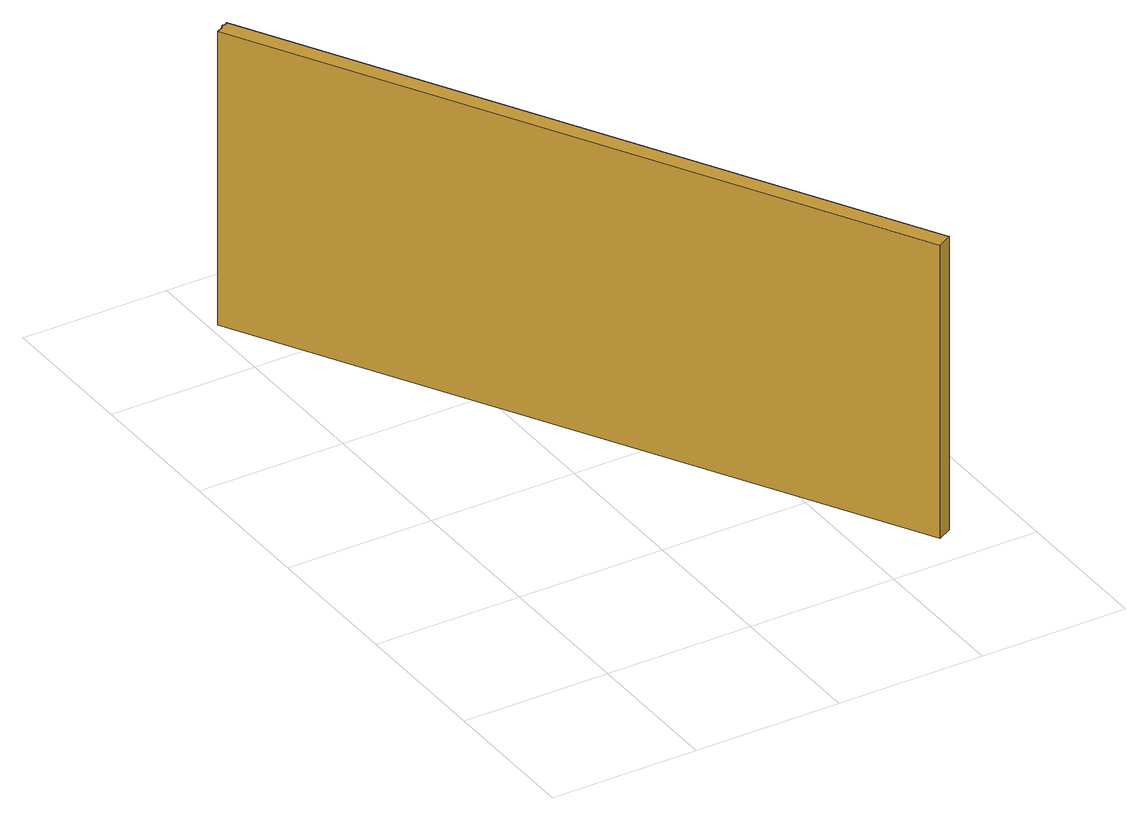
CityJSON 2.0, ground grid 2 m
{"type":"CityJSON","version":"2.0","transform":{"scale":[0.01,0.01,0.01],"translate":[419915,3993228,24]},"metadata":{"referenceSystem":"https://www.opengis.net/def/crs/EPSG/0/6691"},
"CityObjects":{
"cityfurniture1":{"type":"CityFurniture","attributes":{"class":"1020","function":"2000"},"geometry":[{"type":"MultiSurface","lod":"1","boundaries":[[[0,1,2,3,4,5,6,7]],[[6,8,9,7]],[[5,10,8,6]],[[4,11,10,5]],[[3,12,11,4]],[[2,13,12,3]],[[1,14,13,2]],[[0,15,14,1]],[[9,15,0]],[[8,10,11,12,13,14,15,9]]]}]},
"cityfurniture2":{"type":"CityFurniture","attributes":{"class":"1020","function":"2000"},"geometry":[{"type":"MultiSurface","lod":"1","boundaries":[[[0,1,2,3,4,5,6,7]],[[9,8,6,7]],[[5,10,8,6]],[[4,11,10,5]],[[3,12,11,4]],[[2,13,12,3]],[[1,14,13,2]],[[0,15,14,1]],[[7,9,15,0]],[[8,10,11,12,13,14,15,9]]]}]}
},
"vertices":[
[22,908,33],[22,910,33],[25,912,33],[27,911,33],[32,914,33],[514,59,33],[495,48,33],[12,903,33],[495,48,446],[12,903,446],[514,59,446],[32,914,446],[27,911,446],[25,912,446],[22,910,446],[22,908,446]
]}
